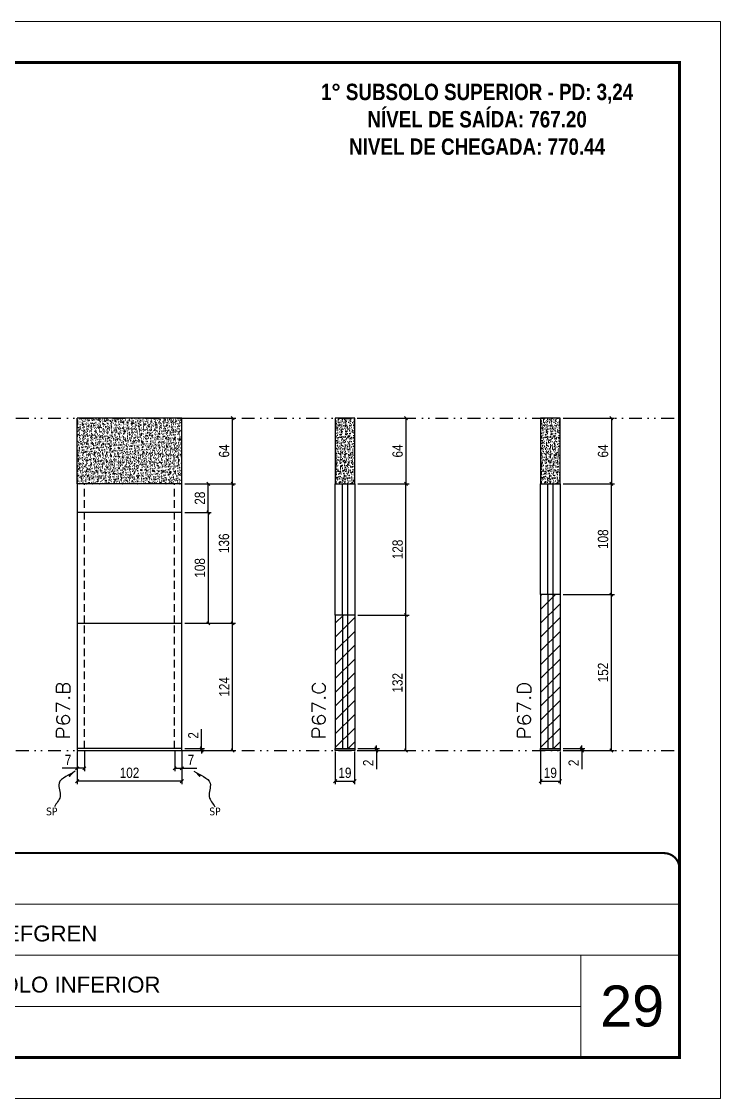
# Model space of a CAD drawing. Extents: x 14400 to 27878, y -21631 to 6985.
# Drawn here: x 15217 to 15898, y -2105 to -1055 of the extents above; entities that cross this region are included whole.
import ezdxf

# ---------------------------------------------------------------- set-up
doc = ezdxf.new("R2010")
doc.units = 0
for name, pattern in [('CONTINUO', [0]), ('DASHED', [0.75, 0.5, -0.25]), ('DIVIDE2', [0.625, 0.25, -0.125, 0, -0.125, 0, -0.125]), ('HIDDEN', [0.375, 0.25, -0.125])]:
    doc.linetypes.add(name, pattern=pattern)
for name, color, linetype, lineweight in [('CARIMBO', 255, 'Continuous', 9), ('Folhas', 255, 'Continuous', 9), ('Hachura', 251, 'Continuous', 9), ('SARRAFO DE PRESSAO', 251, 'DASHED', 9), ('Texto Seção', 7, 'Continuous', 15)]:
    doc.layers.add(name, color=color, linetype=linetype, lineweight=lineweight)
for name, color, linetype in [('COTA', 241, 'Continuous'), ('NOMENCLATURA', 7, 'Continuous'), ('Nível', 160, 'Continuous'), ('Painéis', 200, 'Continuous'), ('SARR_2.2x7', 40, 'Continuous'), ('Sarrafo de Pressão', 42, 'HIDDEN'), ('texto', 7, 'Continuous')]:
    doc.layers.add(name, color=color, linetype=linetype)
doc.styles.add('ARIAL', font='arial.ttf')
doc.styles.add('COTA TECNICA', font='techl___.ttf', dxfattribs={"height": 10})
doc.styles.add('COTA TECNICA-50', font='techl___.ttf', dxfattribs={"height": 10})
doc.styles.add('REGUA-120', font='ROMANS.shx', dxfattribs={"height": 15})
doc.styles.add('ROMANC', font='techb___.ttf', dxfattribs={"height": 2.5})
doc.styles.get("Standard").update_dxf_attribs({"font": 'arial.ttf'})
doc.dimstyles.new('COTA PAINEL-50', dxfattribs={"dimtxt": 10, "dimasz": 3, "dimexe": 3, "dimexo": 3, "dimgap": 3, "dimtad": 1, "dimdec": 1, "dimzin": 12, "dimdsep": 46, "dimtxsty": 'COTA TECNICA-50', "dimblk1": 'OBLIQUE', "dimblk2": 'OBLIQUE', "dimsah": 1, "dimcen": 0.9, "dimclrd": 4, "dimclre": 4, "dimclrt": 240, "dimadec": 1, "dimazin": 3, "dimtfac": 1, "dimtdec": 1, "dimtmove": 0, "dimatfit": 3, "dimfxl": 1, "dimtolj": 1, "dimtzin": 12, "dimarcsym": 0})
doc.dimstyles.new('PAINEL', dxfattribs={"dimtxt": 10, "dimasz": 3, "dimexe": 3, "dimexo": 3, "dimgap": 3, "dimtad": 1, "dimdec": 1, "dimzin": 12, "dimdsep": 46, "dimtxsty": 'COTA TECNICA', "dimblk1": 'OBLIQUE', "dimblk2": 'OBLIQUE', "dimsah": 1, "dimcen": 0.9, "dimclrd": 4, "dimclre": 4, "dimclrt": 240, "dimadec": 1, "dimazin": 3, "dimtfac": 1, "dimtdec": 1, "dimtmove": 0, "dimatfit": 3, "dimfxl": 1, "dimtolj": 1, "dimtzin": 12, "dimarcsym": 0})
doc.dimstyles.get("Standard").update_dxf_attribs({"dimtxt": 0.18, "dimasz": 0.18, "dimexe": 0.18, "dimexo": 0.0625, "dimgap": 0.09, "dimtad": 0, "dimtih": 1, "dimtoh": 1, "dimdec": 4, "dimzin": 0, "dimdsep": 46, "dimtxsty": 'Standard', "dimcen": 0.09, "dimadec": 0, "dimazin": 0, "dimtfac": 1, "dimtdec": 4, "dimtofl": 0, "dimtmove": 0, "dimatfit": 3, "dimfxl": 1, "dimtolj": 1, "dimtzin": 0, "dimarcsym": 0})

# ---------------------------------------------------------------- blocks, each defined once
blk = doc.blocks.new('9999999999')
at = {"color": 30, "linetype": 'CONTINUO'}
for p, q in [((98564.6, 34379.6), (99584, 34379.6)), ((98564.6, 34329.8), (99488, 34329.8)), ((99584, 34329.8), (99488, 34329.8)), ((99488, 34329.8), (99488, 34230.2)), ((98564.6, 34280), (99488, 34280))]:
    blk.add_line(p, q, dxfattribs=at)
at = {"color": 30, "linetype": 'CONTINUO', "const_width": 2}
blk.add_lwpolyline([(99584, 34230.2), (99584, 34414.4, 0.414214), (99569, 34429.4), (98229, 34429.4, 0.414214), (98214, 34414.4), (98214, 34245.2, 0.414214), (98229, 34230.2), (99584, 34230.2)], format="xyb", dxfattribs=at)
at = {"layer": 'Folhas'}
blk.add_lwpolyline([(98139, 34190.2), (99624, 34190.2), (99624, 35240.2), (98139, 35240.2)], close=True, dxfattribs=at)
at = {"layer": 'Folhas', "color": 30, "const_width": 3}
blk.add_lwpolyline([(98214, 34230.2), (99584, 34230.2), (99584, 35200.2), (98214, 35200.2)], close=True, dxfattribs=at)
at = {"color": 7, "linetype": 'Continuous', "ltscale": 5, "style": 'ARIAL'}
for s, p in [('LEAF LOEFGREN', (98837.7, 34343.3)), ('1° SUBSOLO INFERIOR', (98837.7, 34293.5))]:
    blk.add_text(s, height=15.483, dxfattribs=at).set_placement(p)
blk = doc.blocks.new('_Oblique')
at = {"color": 0, "linetype": 'ByBlock', "lineweight": -2}
blk.add_line((-0.5, -0.5), (0.5, 0.5), dxfattribs=at)
blk = doc.blocks.new('*D1212')
at = {"layer": 'COTA', "color": 4, "lineweight": -2, "transparency": 16777216}
for p, q in [((15271.6, -1767), (15271.6, -1798.9)), ((15373.6, -1767), (15373.6, -1798.9)), ((15373.6, -1795.9), (15271.6, -1795.9))]:
    blk.add_line(p, q, dxfattribs=at)
at = {"layer": 'Defpoints', "color": 0, "transparency": 16777216}
for p in [(15271.6, -1764), (15373.6, -1764), (15271.6, -1795.9)]:
    blk.add_point(p, dxfattribs=at)
at = {"layer": 'COTA', "color": 4, "lineweight": -2, "transparency": 16777216, "xscale": 3, "yscale": 3, "zscale": 3, "rotation": 180}
blk.add_blockref('_Oblique', (15271.6, -1795.9), dxfattribs=at)
at = {"layer": 'COTA', "color": 4, "lineweight": -2, "transparency": 16777216, "xscale": 3, "yscale": 3, "zscale": 3}
blk.add_blockref('_Oblique', (15373.6, -1795.9), dxfattribs=at)
at = {"layer": 'COTA', "color": 240, "transparency": 16777216, "insert": (15322.6, -1787.8), "char_height": 10, "attachment_point": 5, "style": 'COTA TECNICA'}
blk.add_mtext('\\A1;102', dxfattribs=at)
blk = doc.blocks.new('*D1213')
at = {"layer": 'COTA', "color": 4, "lineweight": -2, "transparency": 16777216}
for p, q in [((15366.6, -1767), (15366.6, -1786.3)), ((15373.6, -1769), (15373.6, -1786.3)), ((15366.6, -1783.3), (15373.6, -1783.3)), ((15373.6, -1783.3), (15388.3, -1783.3))]:
    blk.add_line(p, q, dxfattribs=at)
at = {"layer": 'Defpoints', "color": 0, "transparency": 16777216}
for p in [(15366.6, -1764), (15373.6, -1766), (15373.6, -1783.3)]:
    blk.add_point(p, dxfattribs=at)
at = {"layer": 'COTA', "color": 4, "lineweight": -2, "transparency": 16777216, "xscale": 3, "yscale": 3, "zscale": 3, "rotation": 180}
blk.add_blockref('_Oblique', (15366.6, -1783.3), dxfattribs=at)
at = {"layer": 'COTA', "color": 4, "lineweight": -2, "transparency": 16777216, "xscale": 3, "yscale": 3, "zscale": 3}
blk.add_blockref('_Oblique', (15373.6, -1783.3), dxfattribs=at)
at = {"layer": 'COTA', "color": 240, "transparency": 16777216, "insert": (15382.4, -1775.2), "char_height": 10, "attachment_point": 5, "style": 'COTA TECNICA-50'}
blk.add_mtext('\\A1;7', dxfattribs=at)
blk = doc.blocks.new('*D1214')
at = {"layer": 'COTA', "color": 4, "lineweight": -2, "transparency": 16777216}
for p, q in [((15271.6, -1769), (15271.6, -1786.3)), ((15278.6, -1767), (15278.6, -1786.3)), ((15271.6, -1783.3), (15256.9, -1783.3)), ((15278.6, -1783.3), (15271.6, -1783.3))]:
    blk.add_line(p, q, dxfattribs=at)
at = {"layer": 'Defpoints', "color": 0, "transparency": 16777216}
for p in [(15271.6, -1766), (15278.6, -1764), (15271.6, -1783.3)]:
    blk.add_point(p, dxfattribs=at)
at = {"layer": 'COTA', "color": 4, "lineweight": -2, "transparency": 16777216, "xscale": 3, "yscale": 3, "zscale": 3, "rotation": 180}
blk.add_blockref('_Oblique', (15271.6, -1783.3), dxfattribs=at)
at = {"layer": 'COTA', "color": 4, "lineweight": -2, "transparency": 16777216, "xscale": 3, "yscale": 3, "zscale": 3}
blk.add_blockref('_Oblique', (15278.6, -1783.3), dxfattribs=at)
at = {"layer": 'COTA', "color": 240, "transparency": 16777216, "insert": (15262.7, -1775.2), "char_height": 10, "attachment_point": 5, "style": 'COTA TECNICA-50'}
blk.add_mtext('\\A1;7', dxfattribs=at)
blk = doc.blocks.new('*D1215')
at = {"layer": 'COTA', "color": 4, "lineweight": -2, "transparency": 16777216}
for p, q in [((15392.8, -1764), (15392.8, -1745.2)), ((15376.6, -1764), (15395.8, -1764)), ((15376.6, -1766), (15395.8, -1766)), ((15392.8, -1766), (15392.8, -1764)), ((15392.8, -1766), (15392.8, -1769))]:
    blk.add_line(p, q, dxfattribs=at)
at = {"layer": 'Defpoints', "color": 0, "transparency": 16777216}
for p in [(15373.6, -1764), (15373.6, -1766), (15392.8, -1766)]:
    blk.add_point(p, dxfattribs=at)
at = {"layer": 'COTA', "color": 4, "lineweight": -2, "transparency": 16777216, "xscale": 3, "yscale": 3, "zscale": 3}
for p, rotation in [((15392.8, -1764), 270), ((15392.8, -1766), 90)]:
    blk.add_blockref('_Oblique', p, dxfattribs=dict(at, rotation=rotation))
at = {"layer": 'COTA', "color": 240, "transparency": 16777216, "insert": (15384.8, -1751.3), "char_height": 10, "attachment_point": 5, "rotation": 90, "style": 'COTA TECNICA-50'}
blk.add_mtext('\\A1;2', dxfattribs=at)
blk = doc.blocks.new('*D1237')
at = {"layer": 'COTA', "color": 4, "lineweight": -2, "transparency": 16777216}
for p, q in [((15376.6, -1442), (15426, -1442)), ((15423, -1506), (15423, -1442)), ((15376.6, -1506), (15426, -1506))]:
    blk.add_line(p, q, dxfattribs=at)
at = {"layer": 'Defpoints', "color": 0, "transparency": 16777216}
for p in [(15373.6, -1442), (15423, -1442), (15373.6, -1506)]:
    blk.add_point(p, dxfattribs=at)
at = {"layer": 'COTA', "color": 4, "lineweight": -2, "transparency": 16777216, "xscale": 3, "yscale": 3, "zscale": 3}
for p, rotation in [((15423, -1442), 90), ((15423, -1506), 270)]:
    blk.add_blockref('_Oblique', p, dxfattribs=dict(at, rotation=rotation))
at = {"layer": 'COTA', "color": 240, "transparency": 16777216, "insert": (15414.8, -1474), "char_height": 10, "attachment_point": 5, "rotation": 90, "style": 'COTA TECNICA-50'}
blk.add_mtext('\\A1;64', dxfattribs=at)
blk = doc.blocks.new('*D1216')
at = {"layer": 'COTA', "color": 4, "lineweight": -2, "transparency": 16777216}
for p, q in [((15376.6, -1506), (15426, -1506)), ((15423, -1642), (15423, -1506)), ((15376.6, -1642), (15426, -1642))]:
    blk.add_line(p, q, dxfattribs=at)
at = {"layer": 'Defpoints', "color": 0, "transparency": 16777216}
for p in [(15373.6, -1506), (15423, -1506), (15373.6, -1642)]:
    blk.add_point(p, dxfattribs=at)
at = {"layer": 'COTA', "color": 4, "lineweight": -2, "transparency": 16777216, "xscale": 3, "yscale": 3, "zscale": 3}
for p, rotation in [((15423, -1506), 90), ((15423, -1642), 270)]:
    blk.add_blockref('_Oblique', p, dxfattribs=dict(at, rotation=rotation))
at = {"layer": 'COTA', "color": 240, "transparency": 16777216, "insert": (15414.7, -1564), "char_height": 10, "attachment_point": 5, "rotation": 90, "style": 'COTA TECNICA-50'}
blk.add_mtext('\\A1;136', dxfattribs=at)
blk = doc.blocks.new('*D1238')
at = {"layer": 'COTA', "color": 4, "linetype": 'ByBlock', "lineweight": -2, "transparency": 16777216}
for p, q in [((15376.6, -1642), (15426, -1642)), ((15423, -1766), (15423, -1642)), ((15376.6, -1766), (15426, -1766))]:
    blk.add_line(p, q, dxfattribs=at)
at = {"layer": 'Defpoints', "color": 0, "linetype": 'ByBlock', "transparency": 16777216}
for p in [(15373.6, -1642), (15423, -1642), (15373.6, -1766)]:
    blk.add_point(p, dxfattribs=at)
at = {"layer": 'COTA', "color": 4, "linetype": 'ByBlock', "lineweight": -2, "transparency": 16777216, "xscale": 3, "yscale": 3, "zscale": 3}
for p, rotation in [((15423, -1642), 90), ((15423, -1766), 270)]:
    blk.add_blockref('_Oblique', p, dxfattribs=dict(at, rotation=rotation))
at = {"layer": 'COTA', "color": 240, "linetype": 'ByBlock', "transparency": 16777216, "insert": (15414.9, -1704), "char_height": 10, "attachment_point": 5, "rotation": 90, "style": 'COTA TECNICA'}
blk.add_mtext('\\A1;124', dxfattribs=at)
blk = doc.blocks.new('*D1239')
at = {"layer": 'COTA', "color": 4, "linetype": 'ByBlock', "lineweight": -2, "transparency": 16777216}
for p, q in [((15376.6, -1642), (15426, -1642)), ((15423, -1766), (15423, -1642)), ((15376.6, -1766), (15426, -1766))]:
    blk.add_line(p, q, dxfattribs=at)
at = {"layer": 'Defpoints', "color": 0, "linetype": 'ByBlock', "transparency": 16777216}
for p in [(15373.6, -1642), (15423, -1642), (15373.6, -1766)]:
    blk.add_point(p, dxfattribs=at)
at = {"layer": 'COTA', "color": 4, "linetype": 'ByBlock', "lineweight": -2, "transparency": 16777216, "xscale": 3, "yscale": 3, "zscale": 3}
for p, rotation in [((15423, -1642), 90), ((15423, -1766), 270)]:
    blk.add_blockref('_Oblique', p, dxfattribs=dict(at, rotation=rotation))
at = {"layer": 'COTA', "color": 240, "linetype": 'ByBlock', "transparency": 16777216, "insert": (15414.9, -1704), "char_height": 10, "attachment_point": 5, "rotation": 90, "style": 'COTA TECNICA'}
blk.add_mtext('\\A1;124', dxfattribs=at)
blk = doc.blocks.new('*D1217')
at = {"layer": 'COTA', "color": 4, "lineweight": -2, "transparency": 16777216}
for p, q in [((15523, -1767), (15523, -1798.9)), ((15542, -1767), (15542, -1798.9)), ((15523, -1795.9), (15542, -1795.9))]:
    blk.add_line(p, q, dxfattribs=at)
at = {"layer": 'Defpoints', "color": 0, "transparency": 16777216}
for p in [(15523, -1764), (15542, -1764), (15542, -1795.9)]:
    blk.add_point(p, dxfattribs=at)
at = {"layer": 'COTA', "color": 4, "lineweight": -2, "transparency": 16777216, "xscale": 3, "yscale": 3, "zscale": 3, "rotation": 180}
blk.add_blockref('_Oblique', (15523, -1795.9), dxfattribs=at)
at = {"layer": 'COTA', "color": 4, "lineweight": -2, "transparency": 16777216, "xscale": 3, "yscale": 3, "zscale": 3}
blk.add_blockref('_Oblique', (15542, -1795.9), dxfattribs=at)
at = {"layer": 'COTA', "color": 240, "transparency": 16777216, "insert": (15532.5, -1787.8), "char_height": 10, "attachment_point": 5, "style": 'COTA TECNICA'}
blk.add_mtext('\\A1;19', dxfattribs=at)
blk = doc.blocks.new('*D1218')
at = {"layer": 'COTA', "color": 4, "lineweight": -2, "transparency": 16777216}
for p, q in [((15563.2, -1764), (15563.2, -1761)), ((15545, -1764), (15566.2, -1764)), ((15545, -1766), (15566.2, -1766)), ((15563.2, -1764), (15563.2, -1766)), ((15563.2, -1766), (15563.2, -1784.1))]:
    blk.add_line(p, q, dxfattribs=at)
at = {"layer": 'Defpoints', "color": 0, "transparency": 16777216}
for p in [(15542, -1764), (15542, -1766), (15563.2, -1764)]:
    blk.add_point(p, dxfattribs=at)
at = {"layer": 'COTA', "color": 4, "lineweight": -2, "transparency": 16777216, "xscale": 3, "yscale": 3, "zscale": 3}
for p, rotation in [((15563.2, -1764), 270), ((15563.2, -1766), 90)]:
    blk.add_blockref('_Oblique', p, dxfattribs=dict(at, rotation=rotation))
at = {"layer": 'COTA', "color": 240, "transparency": 16777216, "insert": (15555.2, -1778.1), "char_height": 10, "attachment_point": 5, "rotation": 90, "style": 'COTA TECNICA-50'}
blk.add_mtext('\\A1;2', dxfattribs=at)
blk = doc.blocks.new('*D1240')
at = {"layer": 'COTA', "color": 4, "linetype": 'ByBlock', "lineweight": -2, "transparency": 16777216}
for p, q in [((15545, -1442), (15595, -1442)), ((15592, -1442), (15592, -1506)), ((15545, -1506), (15595, -1506))]:
    blk.add_line(p, q, dxfattribs=at)
at = {"layer": 'Defpoints', "color": 0, "linetype": 'ByBlock', "transparency": 16777216}
for p in [(15542, -1442), (15542, -1506), (15592, -1506)]:
    blk.add_point(p, dxfattribs=at)
at = {"layer": 'COTA', "color": 4, "linetype": 'ByBlock', "lineweight": -2, "transparency": 16777216, "xscale": 3, "yscale": 3, "zscale": 3}
for p, rotation in [((15592, -1442), 90), ((15592, -1506), 270)]:
    blk.add_blockref('_Oblique', p, dxfattribs=dict(at, rotation=rotation))
at = {"layer": 'COTA', "color": 240, "linetype": 'ByBlock', "transparency": 16777216, "insert": (15583.9, -1474), "char_height": 10, "attachment_point": 5, "rotation": 90, "style": 'COTA TECNICA'}
blk.add_mtext('\\A1;64', dxfattribs=at)
blk = doc.blocks.new('*D1219')
at = {"layer": 'COTA', "color": 4, "lineweight": -2, "transparency": 16777216}
for p, q in [((15545, -1634), (15595, -1634)), ((15592, -1766), (15592, -1634)), ((15545, -1766), (15595, -1766))]:
    blk.add_line(p, q, dxfattribs=at)
at = {"layer": 'Defpoints', "color": 0, "transparency": 16777216}
for p in [(15542, -1634), (15592, -1634), (15542, -1766)]:
    blk.add_point(p, dxfattribs=at)
at = {"layer": 'COTA', "color": 4, "lineweight": -2, "transparency": 16777216, "xscale": 3, "yscale": 3, "zscale": 3}
for p, rotation in [((15592, -1634), 90), ((15592, -1766), 270)]:
    blk.add_blockref('_Oblique', p, dxfattribs=dict(at, rotation=rotation))
at = {"layer": 'COTA', "color": 240, "transparency": 16777216, "insert": (15583.8, -1700), "char_height": 10, "attachment_point": 5, "rotation": 90, "style": 'COTA TECNICA-50'}
blk.add_mtext('\\A1;132', dxfattribs=at)
blk = doc.blocks.new('*D1220')
at = {"layer": 'COTA', "color": 4, "lineweight": -2, "transparency": 16777216}
for p, q in [((15723.2, -1767), (15723.2, -1798.9)), ((15742.2, -1767), (15742.2, -1798.9)), ((15723.2, -1795.9), (15742.2, -1795.9))]:
    blk.add_line(p, q, dxfattribs=at)
at = {"layer": 'Defpoints', "color": 0, "transparency": 16777216}
for p in [(15723.2, -1764), (15742.2, -1764), (15742.2, -1795.9)]:
    blk.add_point(p, dxfattribs=at)
at = {"layer": 'COTA', "color": 4, "lineweight": -2, "transparency": 16777216, "xscale": 3, "yscale": 3, "zscale": 3, "rotation": 180}
blk.add_blockref('_Oblique', (15723.2, -1795.9), dxfattribs=at)
at = {"layer": 'COTA', "color": 4, "lineweight": -2, "transparency": 16777216, "xscale": 3, "yscale": 3, "zscale": 3}
blk.add_blockref('_Oblique', (15742.2, -1795.9), dxfattribs=at)
at = {"layer": 'COTA', "color": 240, "transparency": 16777216, "insert": (15732.7, -1787.8), "char_height": 10, "attachment_point": 5, "style": 'COTA TECNICA'}
blk.add_mtext('\\A1;19', dxfattribs=at)
blk = doc.blocks.new('*D1221')
at = {"layer": 'COTA', "color": 4, "lineweight": -2, "transparency": 16777216}
for p, q in [((15763.4, -1764), (15763.4, -1761)), ((15745.2, -1764), (15766.4, -1764)), ((15745.2, -1766), (15766.4, -1766)), ((15763.4, -1764), (15763.4, -1766)), ((15763.4, -1766), (15763.4, -1784.1))]:
    blk.add_line(p, q, dxfattribs=at)
at = {"layer": 'Defpoints', "color": 0, "transparency": 16777216}
for p in [(15742.2, -1764), (15742.2, -1766), (15763.4, -1764)]:
    blk.add_point(p, dxfattribs=at)
at = {"layer": 'COTA', "color": 4, "lineweight": -2, "transparency": 16777216, "xscale": 3, "yscale": 3, "zscale": 3}
for p, rotation in [((15763.4, -1764), 270), ((15763.4, -1766), 90)]:
    blk.add_blockref('_Oblique', p, dxfattribs=dict(at, rotation=rotation))
at = {"layer": 'COTA', "color": 240, "transparency": 16777216, "insert": (15755.4, -1778.1), "char_height": 10, "attachment_point": 5, "rotation": 90, "style": 'COTA TECNICA-50'}
blk.add_mtext('\\A1;2', dxfattribs=at)
blk = doc.blocks.new('*D1241')
at = {"layer": 'COTA', "color": 4, "linetype": 'ByBlock', "lineweight": -2, "transparency": 16777216}
for p, q in [((15745.2, -1442), (15795.2, -1442)), ((15792.2, -1442), (15792.2, -1506)), ((15745.2, -1506), (15795.2, -1506))]:
    blk.add_line(p, q, dxfattribs=at)
at = {"layer": 'Defpoints', "color": 0, "linetype": 'ByBlock', "transparency": 16777216}
for p in [(15742.2, -1442), (15742.2, -1506), (15792.2, -1506)]:
    blk.add_point(p, dxfattribs=at)
at = {"layer": 'COTA', "color": 4, "linetype": 'ByBlock', "lineweight": -2, "transparency": 16777216, "xscale": 3, "yscale": 3, "zscale": 3}
for p, rotation in [((15792.2, -1442), 90), ((15792.2, -1506), 270)]:
    blk.add_blockref('_Oblique', p, dxfattribs=dict(at, rotation=rotation))
at = {"layer": 'COTA', "color": 240, "linetype": 'ByBlock', "transparency": 16777216, "insert": (15784.1, -1474), "char_height": 10, "attachment_point": 5, "rotation": 90, "style": 'COTA TECNICA'}
blk.add_mtext('\\A1;64', dxfattribs=at)
blk = doc.blocks.new('*D1222')
at = {"layer": 'COTA', "color": 4, "lineweight": -2, "transparency": 16777216}
for p, q in [((15745.2, -1614), (15795.2, -1614)), ((15792.2, -1766), (15792.2, -1614)), ((15745.2, -1766), (15795.2, -1766))]:
    blk.add_line(p, q, dxfattribs=at)
at = {"layer": 'Defpoints', "color": 0, "transparency": 16777216}
for p in [(15742.2, -1614), (15792.2, -1614), (15742.2, -1766)]:
    blk.add_point(p, dxfattribs=at)
at = {"layer": 'COTA', "color": 4, "lineweight": -2, "transparency": 16777216, "xscale": 3, "yscale": 3, "zscale": 3}
for p, rotation in [((15792.2, -1614), 90), ((15792.2, -1766), 270)]:
    blk.add_blockref('_Oblique', p, dxfattribs=dict(at, rotation=rotation))
at = {"layer": 'COTA', "color": 240, "transparency": 16777216, "insert": (15784.1, -1690), "char_height": 10, "attachment_point": 5, "rotation": 90, "style": 'COTA TECNICA-50'}
blk.add_mtext('\\A1;152', dxfattribs=at)
blk = doc.blocks.new('*D1244')
at = {"layer": 'COTA', "color": 4, "lineweight": -2, "transparency": 16777216}
for p, q in [((15376.6, -1534), (15402.3, -1534)), ((15399.3, -1534), (15399.3, -1642)), ((15376.6, -1642), (15402.3, -1642))]:
    blk.add_line(p, q, dxfattribs=at)
at = {"layer": 'Defpoints', "color": 0, "transparency": 16777216}
for p in [(15373.6, -1534), (15373.6, -1642), (15399.3, -1642)]:
    blk.add_point(p, dxfattribs=at)
at = {"layer": 'COTA', "color": 4, "lineweight": -2, "transparency": 16777216, "xscale": 3, "yscale": 3, "zscale": 3}
for p, rotation in [((15399.3, -1534), 90), ((15399.3, -1642), 270)]:
    blk.add_blockref('_Oblique', p, dxfattribs=dict(at, rotation=rotation))
at = {"layer": 'COTA', "color": 240, "transparency": 16777216, "insert": (15391.2, -1588), "char_height": 10, "attachment_point": 5, "rotation": 90, "style": 'COTA TECNICA'}
blk.add_mtext('\\A1;108', dxfattribs=at)
blk = doc.blocks.new('*D1245')
at = {"layer": 'COTA', "color": 4, "lineweight": -2, "transparency": 16777216}
for p, q in [((15376.6, -1506), (15402.3, -1506)), ((15399.3, -1534), (15399.3, -1506)), ((15376.6, -1534), (15402.3, -1534))]:
    blk.add_line(p, q, dxfattribs=at)
at = {"layer": 'Defpoints', "color": 0, "transparency": 16777216}
for p in [(15373.6, -1506), (15399.3, -1506), (15373.6, -1534)]:
    blk.add_point(p, dxfattribs=at)
at = {"layer": 'COTA', "color": 4, "lineweight": -2, "transparency": 16777216, "xscale": 3, "yscale": 3, "zscale": 3}
for p, rotation in [((15399.3, -1506), 90), ((15399.3, -1534), 270)]:
    blk.add_blockref('_Oblique', p, dxfattribs=dict(at, rotation=rotation))
at = {"layer": 'COTA', "color": 240, "transparency": 16777216, "insert": (15391.2, -1520), "char_height": 10, "attachment_point": 5, "rotation": 90, "style": 'COTA TECNICA'}
blk.add_mtext('\\A1;28', dxfattribs=at)
blk = doc.blocks.new('*D1246')
at = {"layer": 'COTA', "color": 4, "lineweight": -2, "transparency": 16777216}
for p, q in [((15545, -1506), (15595, -1506)), ((15592, -1634), (15592, -1506)), ((15545, -1634), (15595, -1634))]:
    blk.add_line(p, q, dxfattribs=at)
at = {"layer": 'Defpoints', "color": 0, "transparency": 16777216}
for p in [(15542, -1506), (15592, -1506), (15542, -1634)]:
    blk.add_point(p, dxfattribs=at)
at = {"layer": 'COTA', "color": 4, "lineweight": -2, "transparency": 16777216, "xscale": 3, "yscale": 3, "zscale": 3}
for p, rotation in [((15592, -1506), 90), ((15592, -1634), 270)]:
    blk.add_blockref('_Oblique', p, dxfattribs=dict(at, rotation=rotation))
at = {"layer": 'COTA', "color": 240, "transparency": 16777216, "insert": (15583.9, -1570), "char_height": 10, "attachment_point": 5, "rotation": 90, "style": 'COTA TECNICA'}
blk.add_mtext('\\A1;128', dxfattribs=at)
blk = doc.blocks.new('*D1247')
at = {"layer": 'COTA', "color": 4, "lineweight": -2, "transparency": 16777216}
for p, q in [((15745.2, -1506), (15795.2, -1506)), ((15792.2, -1614), (15792.2, -1506)), ((15745.2, -1614), (15795.2, -1614))]:
    blk.add_line(p, q, dxfattribs=at)
at = {"layer": 'Defpoints', "color": 0, "transparency": 16777216}
for p in [(15742.2, -1506), (15792.2, -1506), (15742.2, -1614)]:
    blk.add_point(p, dxfattribs=at)
at = {"layer": 'COTA', "color": 4, "lineweight": -2, "transparency": 16777216, "xscale": 3, "yscale": 3, "zscale": 3}
for p, rotation in [((15792.2, -1506), 90), ((15792.2, -1614), 270)]:
    blk.add_blockref('_Oblique', p, dxfattribs=dict(at, rotation=rotation))
at = {"layer": 'COTA', "color": 240, "transparency": 16777216, "insert": (15784.1, -1560), "char_height": 10, "attachment_point": 5, "rotation": 90, "style": 'COTA TECNICA'}
blk.add_mtext('\\A1;108', dxfattribs=at)

msp = doc.modelspace()

# ---------------------------------------------------------------- hatches: boundary and pattern name
at = {"layer": 'COTA', "linetype": 'ByBlock'}
h = msp.add_hatch(dxfattribs=at)
h.set_pattern_fill('AR-CONC', color=256, scale=0.03)
h.set_pattern_definition([(50, (9829.5018, -12492.458), (5.46554, -0.4781726), [0.5715, -6.2865]), (355, (9829.502, -12492.458), (-1.0573026, 5.7317054), [0.4572, -5.0292175]), (100.451445, (9829.957, -12492.498), (4.4082374, 5.2535326), [0.4857003, -5.3427073]), (46.1842, (9829.502, -12490.934), (8.1323712, -1.26127), [0.85725, -9.42975]), (96.63556, (9830.1795, -12491.039), (7.122124, 7.4227837), [0.7285507, -8.014068]), (351.18415, (9829.502, -12490.934), (7.122124, 7.422784), [0.685799, -7.543792]), (21, (9830.2638, -12491.315), (4.5484317, -3.067956), [0.5715, -6.2865]), (326, (9830.264, -12491.315), (1.8540609, 5.525639), [0.4572, -5.0292]), (71.451445, (9830.643, -12491.5706), (6.4024926, 2.457683), [0.4857003, -5.3426981]), (37.5, (9829.5018, -12492.458), (0.0926581, 2.53665117), [0, -4.96824, 0, -5.1054, 0, -5.04825]), (7.5, (9829.5018, -12492.458), (2.0045899, 3.00541724), [0, -2.91084, 0, -4.85394, 0, -1.92405]), (327.5, (9827.8025, -12492.458), (4.06771786, -0.17186232), [0, -1.905, 0, -5.9436, 0, -7.8867]), (317.5, (9827.0405, -12492.458), (4.4438754, 0.7627947), [0, -2.4765, 0, -3.94716, 0, -5.6007])])
h.paths.add_polyline_path([(15271.58, -1506.02), (15373.58, -1506.02), (15373.58, -1442.02), (15271.58, -1442.02)])
at = {"layer": 'COTA'}
h = msp.add_hatch(dxfattribs=at)
h.set_pattern_fill('AR-CONC', color=256, scale=0.03)
h.set_pattern_definition([(50, (-159.819, -5754.8755), (5.4655401, -0.4781726), [0.5715, -6.2865]), (355, (-159.819, -5754.8755), (-1.0573026, 5.7317054), [0.4572, -5.0292175]), (100.451445, (-159.364, -5754.9154), (4.4082374, 5.2535326), [0.4857003, -5.3427073]), (46.1842, (-159.819, -5753.3515), (8.1323712, -1.2612698), [0.85725, -9.42975]), (96.63556, (-159.1415, -5753.457), (7.122124, 7.4227837), [0.7285507, -8.0140682]), (351.18415, (-159.819, -5753.3515), (7.122124, 7.4227837), [0.685799, -7.543792]), (21, (-159.057, -5753.7325), (4.5484317, -3.067956), [0.5715, -6.2865]), (326, (-159.057, -5753.7325), (1.8540609, 5.525639), [0.4572, -5.0292]), (71.451445, (-158.678, -5753.988), (6.4024926, 2.457683), [0.4857003, -5.3426981]), (37.5, (-159.8192, -5754.8755), (0.0926581, 2.53665117), [0, -4.96824, 0, -5.1054, 0, -5.04825]), (7.5, (-159.8192, -5754.8755), (2.00458988, 3.00541724), [0, -2.91084, 0, -4.85394, 0, -1.92405]), (327.5, (-161.5185, -5754.8755), (4.06771786, -0.17186232), [0, -1.905, 0, -5.9436, 0, -7.8867]), (317.5, (-162.2805, -5754.8755), (4.44387544, 0.7627947), [0, -2.4765, 0, -3.94716, 0, -5.6007])])
h.paths.add_polyline_path([(15542.04, -1442.02), (15523.04, -1442.02), (15523.04, -1506.02), (15542.04, -1506.02)])
h = msp.add_hatch(dxfattribs=at)
h.set_pattern_fill('AR-CONC', color=256, scale=0.03)
h.set_pattern_definition([(50, (40.329, -5754.8755), (5.4655401, -0.4781726), [0.5715, -6.2865]), (355, (40.329, -5754.8755), (-1.0573026, 5.7317054), [0.4572, -5.0292175]), (100.451445, (40.7845, -5754.9154), (4.4082374, 5.2535326), [0.4857003, -5.3427073]), (46.1842, (40.329, -5753.3515), (8.1323712, -1.2612698), [0.85725, -9.42975]), (96.63556, (41.007, -5753.457), (7.122124, 7.4227837), [0.7285507, -8.0140682]), (351.18415, (40.329, -5753.3515), (7.122124, 7.4227837), [0.685799, -7.543792]), (21, (41.091, -5753.7325), (4.5484317, -3.067956), [0.5715, -6.2865]), (326, (41.091, -5753.7325), (1.8540609, 5.525639), [0.4572, -5.0292]), (71.451445, (41.47, -5753.988), (6.4024926, 2.457683), [0.4857003, -5.3426981]), (37.5, (40.329, -5754.8755), (0.0926581, 2.53665117), [0, -4.96824, 0, -5.1054, 0, -5.04825]), (7.5, (40.329, -5754.8755), (2.00458988, 3.00541724), [0, -2.91084, 0, -4.85394, 0, -1.92405]), (327.5, (38.6297, -5754.8755), (4.06771786, -0.17186232), [0, -1.905, 0, -5.9436, 0, -7.8867]), (317.5, (37.8677, -5754.8755), (4.44387544, 0.7627947), [0, -2.4765, 0, -3.94716, 0, -5.6007])])
h.paths.add_polyline_path([(15742.19, -1442.02), (15723.19, -1442.02), (15723.19, -1506.02), (15742.19, -1506.02)])
at = {"layer": 'Hachura', "linetype": 'ByBlock'}
h = msp.add_hatch(dxfattribs=at)
h.set_pattern_fill('ANSI31', color=256, scale=3)
h.set_pattern_definition([(45, (-2958.91, -3445.725), (-6.735192, 6.735192), [])])
h.paths.add_polyline_path([(15742.19, -1614.02), (15723.19, -1614.02), (15723.19, -1764.02), (15742.19, -1764.02)])
h = msp.add_hatch(dxfattribs=at)
h.set_pattern_fill('ANSI31', color=256, scale=3)
h.set_pattern_definition([(45, (-3159.058, -3445.725), (-6.735192, 6.735192), [])])
h.paths.add_polyline_path([(15542.04, -1634.02), (15523.04, -1634.02), (15523.04, -1764.02), (15542.04, -1764.02)])

# ---------------------------------------------------------------- linework, layer by layer
at = {"layer": 'COTA', "linetype": 'ByBlock'}
for p, q in [((15373.58, -1442.02), (15271.58, -1442.02)), ((15271.58, -1506.02), (15271.58, -1442.02)), ((15373.58, -1506.02), (15373.58, -1442.02))]:
    msp.add_line(p, q, dxfattribs=at)
for points in [[(15523.04, -1506.02), (15542.04, -1506.02), (15542.04, -1442.02), (15523.04, -1442.02)], [(15723.19, -1506.02), (15742.19, -1506.02), (15742.19, -1442.02), (15723.19, -1442.02)]]:
    msp.add_lwpolyline(points, close=True, dxfattribs=at)
at = {"layer": 'Nível', "color": 4, "linetype": 'DIVIDE2', "ltscale": 50}
for p, q in [((14488.47, -1442.02), (15858.47, -1442.02)), ((14488.47, -1766.02), (15858.47, -1766.02))]:
    msp.add_line(p, q, dxfattribs=at)
at = {"layer": 'Painéis'}
for p, q in [((15373.58, -1506.02), (15271.58, -1506.02)), ((15271.58, -1506.02), (15271.58, -1764.02)), ((15373.58, -1764.02), (15373.58, -1506.02)), ((15523.04, -1506.02), (15542.04, -1506.02)), ((15523.04, -1634.02), (15523.04, -1506.02)), ((15542.04, -1506.02), (15542.04, -1634.02)), ((15723.19, -1506.02), (15742.19, -1506.02)), ((15723.19, -1614.02), (15723.19, -1506.02)), ((15742.19, -1506.02), (15742.19, -1614.02)), ((15373.58, -1534.02), (15271.58, -1534.02)), ((15723.19, -1614.02), (15723.19, -1764.02)), ((15742.19, -1614.02), (15723.19, -1614.02)), ((15742.19, -1614.02), (15742.19, -1764.02)), ((15523.04, -1634.02), (15523.04, -1764.02)), ((15542.04, -1634.02), (15523.04, -1634.02)), ((15542.04, -1634.02), (15542.04, -1764.02)), ((15271.58, -1642.02), (15373.58, -1642.02)), ((15523.04, -1764.02), (15542.04, -1764.02)), ((15523.04, -1764.02), (15542.04, -1764.02)), ((15523.04, -1766.02), (15523.04, -1764.02)), ((15542.04, -1766.02), (15523.04, -1766.02)), ((15542.04, -1764.02), (15542.04, -1766.02)), ((15723.19, -1764.02), (15742.19, -1764.02)), ((15723.19, -1764.02), (15742.19, -1764.02)), ((15723.19, -1766.02), (15723.19, -1764.02)), ((15742.19, -1766.02), (15723.19, -1766.02)), ((15742.19, -1764.02), (15742.19, -1766.02))]:
    msp.add_line(p, q, dxfattribs=at)
msp.add_lwpolyline([(15373.58, -1764.02), (15271.58, -1764.02), (15271.58, -1766.02), (15373.58, -1766.02)], close=True, dxfattribs=at)
at = {"layer": 'SARR_2.2x7'}
for p, q in [((15530.04, -1634.02), (15530.04, -1506.02)), ((15535.04, -1506.02), (15535.04, -1634.02)), ((15730.19, -1614.02), (15730.19, -1506.02)), ((15735.19, -1506.02), (15735.19, -1614.02)), ((15730.19, -1614.02), (15730.19, -1764.02)), ((15735.19, -1614.02), (15735.19, -1764.02)), ((15530.04, -1634.02), (15530.04, -1764.02)), ((15535.04, -1634.02), (15535.04, -1764.02))]:
    msp.add_line(p, q, dxfattribs=at)
at = {"layer": 'Sarrafo de Pressão', "ltscale": 30}
for p, q in [((15278.58, -1642.02), (15278.58, -1506.02)), ((15366.58, -1642.02), (15366.58, -1506.02)), ((15278.58, -1764.02), (15278.58, -1642.02)), ((15366.58, -1764.02), (15366.58, -1642.02))]:
    msp.add_line(p, q, dxfattribs=at)

# ---------------------------------------------------------------- block references
at = {"layer": 'SARRAFO DE PRESSAO', "color": 6, "linetype": 'ByBlock'}
msp.add_blockref('9999999999', (-83725.51, -36295.5), dxfattribs=at)

# ---------------------------------------------------------------- texts
at = {"layer": 'CARIMBO', "style": 'ARIAL'}
msp.add_text('29', height=40, dxfattribs=at).set_placement((15781.33, -2035.15))
at = {"layer": 'NOMENCLATURA', "color": 2, "insert": (15661.31, -1089.24), "char_height": 16, "attachment_point": 2, "style": 'ROMANC'}
msp.add_mtext_dynamic_manual_height_columns('\\P1° SUBSOLO SUPERIOR - PD: 3,24\\PNÍVEL DE SAÍDA: 767.20\\PNIVEL DE CHEGADA: 770.44', width=432.3511, gutter_width=1, heights=[0], dxfattribs=at)
at = {"layer": 'texto', "color": 0, "char_height": 7.5, "attachment_point": 5}
for insert in [(15246.81, -1825.51), (15405.83, -1825.51)]:
    msp.add_mtext('{\\fTahoma|b0|i0|c0|p34;\\C4;SP}', dxfattribs=dict(at, insert=insert))
at = {"layer": 'Texto Seção', "style": 'REGUA-120', "width": 1.1}
for s, p in [('P67.B', (15264.33, -1755.25)), ('P67.C', (15513.59, -1755.25)), ('P67.D', (15713.74, -1755.25))]:
    msp.add_text(s, height=13, rotation=90, dxfattribs=at).set_placement(p)

# ---------------------------------------------------------------- dimensions: what is measured, and where the dimension line sits
at = {"layer": 'COTA'}
for base, p1, p2, angle, dimstyle, picture, middle in [((15422.95, -1442.02), (15373.58, -1506.02), (15373.58, -1442.02), 90, 'COTA PAINEL-50', '*D1237', (15414.85, -1474.02)), ((15399.33, -1506.02), (15373.58, -1534.02), (15373.58, -1506.02), 90, 'PAINEL', '*D1245', (15391.24, -1520.02)), ((15592.03, -1506.02), (15542.04, -1634.02), (15542.04, -1506.02), 90, 'PAINEL', '*D1246', (15583.94, -1570.02)), ((15792.18, -1506.02), (15742.19, -1614.02), (15742.19, -1506.02), 90, 'PAINEL', '*D1247', (15784.06, -1560.02)), ((15399.33, -1642.02), (15373.58, -1534.02), (15373.58, -1642.02), 90, 'PAINEL', '*D1244', (15391.21, -1588.02)), ((15792.18, -1614.02), (15742.19, -1766.02), (15742.19, -1614.02), 90, 'COTA PAINEL-50', '*D1222', (15784.07, -1690.02)), ((15592.03, -1634.02), (15542.04, -1766.02), (15542.04, -1634.02), 90, 'COTA PAINEL-50', '*D1219', (15583.81, -1700.02)), ((15271.58, -1783.26), (15278.58, -1764.02), (15271.58, -1766.02), 180, 'COTA PAINEL-50', '*D1214', (15262.72, -1775.18))]:
    dim = msp.add_linear_dim(base=base, p1=p1, p2=p2, angle=angle, dimstyle=dimstyle, dxfattribs=at)
    dim.commit()
    dim.dimension.update_dxf_attribs({"geometry": picture, "text_midpoint": middle})
at = {"layer": 'COTA', "linetype": 'ByBlock'}
for base, p1, p2, picture, middle in [((15592.03, -1506.02), (15542.04, -1442.02), (15542.04, -1506.02), '*D1240', (15583.93, -1474.02)), ((15792.18, -1506.02), (15742.19, -1442.02), (15742.19, -1506.02), '*D1241', (15784.08, -1474.02))]:
    dim = msp.add_linear_dim(base=base, p1=p1, p2=p2, angle=90, dimstyle='PAINEL', dxfattribs=at)
    dim.commit()
    dim.dimension.update_dxf_attribs({"geometry": picture, "text_midpoint": middle})
at = {"layer": 'COTA'}
for base, p1, p2, picture, middle in [((15422.95, -1506.02), (15373.58, -1642.02), (15373.58, -1506.02), '*D1216', (15422.95, -1564.02)), ((15392.84, -1766.02), (15373.58, -1764.02), (15373.58, -1766.02), '*D1215', (15392.84, -1751.27)), ((15563.24, -1764.02), (15542.04, -1766.02), (15542.04, -1764.02), '*D1218', (15563.24, -1778.07)), ((15763.39, -1764.02), (15742.19, -1766.02), (15742.19, -1764.02), '*D1221', (15763.39, -1778.07))]:
    dim = msp.add_linear_dim(base=base, p1=p1, p2=p2, angle=90, dimstyle='COTA PAINEL-50', dxfattribs=at)
    dim.commit()
    dim.dimension.update_dxf_attribs({"geometry": picture, "text_midpoint": middle, "dimtype": 160})
at = {"layer": 'COTA', "linetype": 'ByBlock'}
for picture in ['*D1238', '*D1239']:
    dim = msp.add_aligned_dim(p1=(15373.58, -1766.02), p2=(15373.58, -1642.02), distance=-49.37, dimstyle='PAINEL', dxfattribs=at)
    dim.commit()
    dim.dimension.update_dxf_attribs({"geometry": picture, "text_midpoint": (15414.88, -1704.02)})
at = {"layer": 'COTA'}
dim = msp.add_linear_dim(base=(15271.58, -1795.91), p1=(15373.58, -1764.02), p2=(15271.58, -1764.02), angle=180, dimstyle='PAINEL', override={"dimarcsym": 2}, dxfattribs=at)
dim.commit()
dim.dimension.update_dxf_attribs({"geometry": '*D1212', "text_midpoint": (15322.58, -1787.81)})
dim = msp.add_linear_dim(base=(15373.58, -1783.26), p1=(15366.58, -1764.02), p2=(15373.58, -1766.02), dimstyle='COTA PAINEL-50', dxfattribs=at)
dim.commit()
dim.dimension.update_dxf_attribs({"geometry": '*D1213', "text_midpoint": (15382.45, -1775.18)})
for base, p1, p2, picture, middle in [((15542.04, -1795.91), (15523.04, -1764.02), (15542.04, -1764.02), '*D1217', (15532.54, -1787.82)), ((15742.19, -1795.91), (15723.19, -1764.02), (15742.19, -1764.02), '*D1220', (15732.69, -1787.82))]:
    dim = msp.add_linear_dim(base=base, p1=p1, p2=p2, dimstyle='PAINEL', override={"dimarcsym": 2}, dxfattribs=at)
    dim.commit()
    dim.dimension.update_dxf_attribs({"geometry": picture, "text_midpoint": middle})

# ---------------------------------------------------------------- leaders
at = {"layer": 'COTA', "path_type": 1}
for points in [[(15269.76, -1786.2), (15253.97, -1798.03), (15254.9, -1811.04), (15249.34, -1820.82)], [(15385.41, -1786.2), (15401.2, -1798.03), (15400.27, -1811.04), (15405.83, -1820.82)]]:
    msp.add_leader(points, dimstyle='Standard', override={"dimasz": 8}, dxfattribs=at)

doc.saveas('drawing.dxf')
